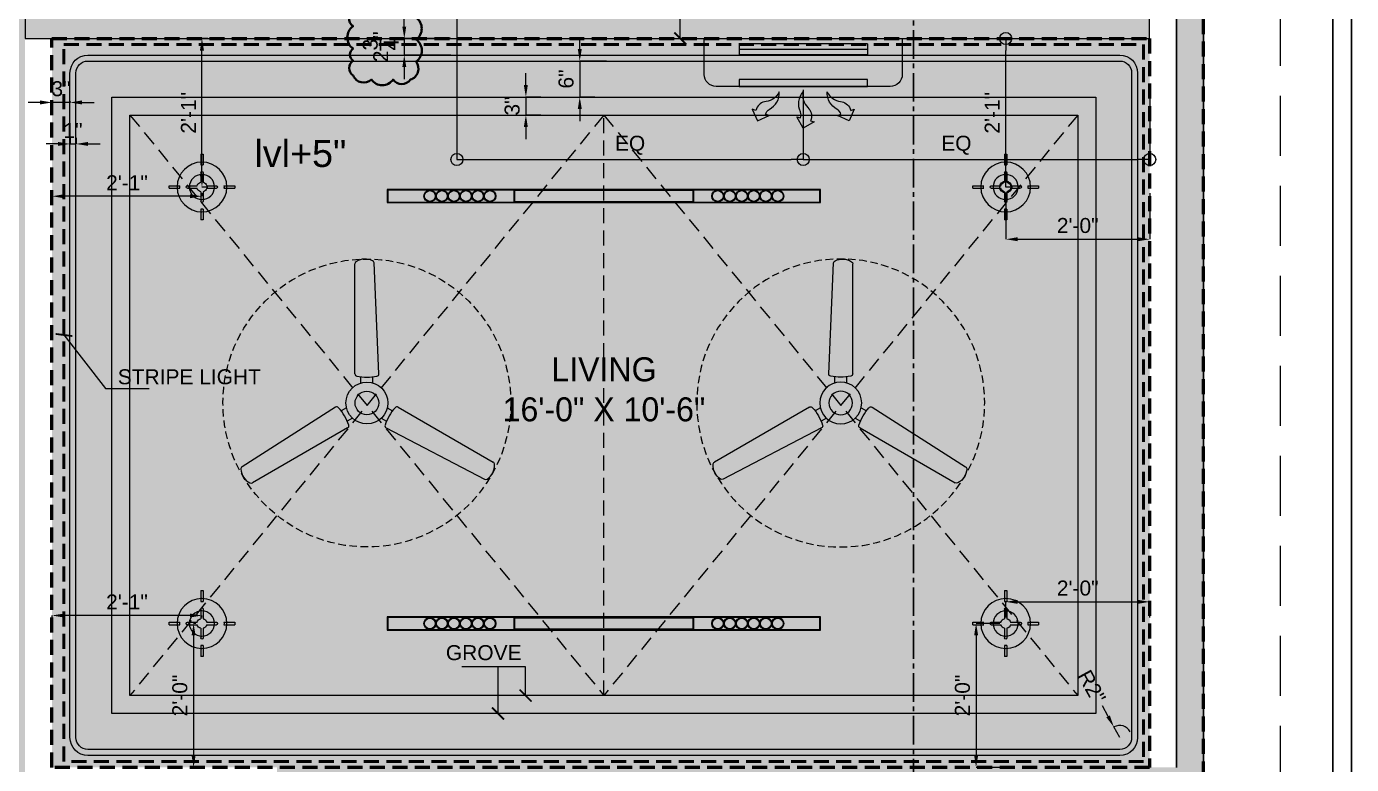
# Model space of a CAD drawing. Header units: inches. Extents: x 50354 to 53215, y -7830 to -6529.
# Drawn here: x 52419.8 to 52640.7, y -7069.6 to -6946.6 of the extents above; entities that cross this region are included whole.
import ezdxf

# ---------------------------------------------------------------- set-up
doc = ezdxf.new("R2010")
doc.units = ezdxf.units.IN
doc.header["$MEASUREMENT"] = 0
doc.header["$PDMODE"] = 2
for name, pattern in [('DASHED', [0.75, 0.5, -0.25]), ('DASHED2', [0.375, 0.25, -0.125]), ('HIDDEN', [0.375, 0.25, -0.125]), ('HIDDEN2', [0.1875, 0.125, -0.0625]), ('XR_1F_BASE PLAN$0$CENTER2', [28.575, 19.05, -3.175, 3.175, -3.175])]:
    doc.linetypes.add(name, pattern=pattern)
for name, color, linetype in [('A-ST-02 HATCH', 7, 'Continuous'), ('BEAM', 6, 'DASHED'), ('CEILING', 7, 'Continuous'), ('CILINNG', 3, 'Continuous'), ('ELE. TEXT', 7, 'Continuous'), ('ELETRICAL', 6, 'Continuous'), ('TEXT', 7, 'Continuous')]:
    doc.layers.add(name, color=color, linetype=linetype)
for name, color, linetype, lineweight in [('DIM', 7, 'Continuous', 18), ('HATCH', 7, 'Continuous', 18), ('wall', 7, 'Continuous', 30)]:
    doc.layers.add(name, color=color, linetype=linetype, lineweight=lineweight)
doc.layers.add('FUNITURE', color=7, linetype='Continuous', lineweight=15, true_color=0x7d7673)
doc.styles.add('ARIAL', font='arial.ttf')
doc.styles.get("Standard").update_dxf_attribs({"font": 'ARLRDBD.TTF', "height": 3})
doc.dimstyles.new('dim01', dxfattribs={"dimtxt": 5.5, "dimasz": 4, "dimexe": 0, "dimexo": 1, "dimgap": 1, "dimtad": 1, "dimzin": 3, "dimdsep": 46, "dimlunit": 4, "dimtxsty": 'ARIAL', "dimblk": 'ARCHTICK', "dimcen": 4, "dimclrd": 250, "dimclre": 252, "dimclrt": 1, "dimadec": 0, "dimazin": 0, "dimtfac": 1, "dimtix": 1, "dimtmove": 2, "dimatfit": 3, "dimldrblk": 'ARCHTICK', "dimfxl": 1, "dimtolj": 1, "dimtzin": 0, "dimlwd": -1, "dimlwe": -1, "dimarcsym": 0})

# ---------------------------------------------------------------- blocks, each defined once
blk = doc.blocks.new('A$C5F573D35')
at = {"color": 1}
for p, q in [((-0.2, 5.48), (-0.2, 3.67)), ((0.2, 5.48), (0.2, 3.67)), ((-0.2, 2.41), (-0.2, 0.8)), ((0.2, 2.41), (0.2, 0.8)), ((-3.67, 0.2), (-5.48, 0.2)), ((-0.8, 0.2), (-2.41, 0.2)), ((2.41, 0.2), (0.8, 0.2)), ((5.48, 0.2), (3.67, 0.2)), ((-3.67, -0.2), (-5.48, -0.2)), ((-0.8, -0.2), (-2.41, -0.2)), ((-0.2, -0.8), (-0.2, -2.41)), ((0.2, -0.8), (0.2, -2.41)), ((2.41, -0.2), (0.8, -0.2)), ((5.48, -0.2), (3.67, -0.2)), ((-0.2, -3.67), (-0.2, -5.48)), ((0.2, -3.67), (0.2, -5.48))]:
    blk.add_line(p, q, dxfattribs=at)
for radius in [4.15, 2.09]:
    blk.add_circle((0, 0), radius, dxfattribs=at)
for centre, radius, start, end in [((0, 0), 5.48, 87.9033, 92.0967), ((0, 0), 3.68, 86.8732, 93.1268), ((0, 2.41), 0.201, 360, 180), ((0, 0), 5.48, 177.9033, 182.0967), ((0, 0), 3.68, 176.8732, 183.1268), ((-2.41, 0), 0.201, 90, 270), ((0, 0), 0.827, 104.0364, 165.9636), ((0, 0), 0.827, 14.0364, 75.9636), ((2.41, 0), 0.201, 270, 90), ((0, 0), 3.68, 356.8732, 3.1268), ((0, 0), 5.48, 357.9033, 2.0967), ((0, 0), 0.827, 194.0364, 255.9636), ((0, 0), 0.827, 284.0364, 345.9636), ((0, -2.41), 0.201, 180, 0), ((0, 0), 3.68, 266.8732, 273.1268), ((0, 0), 5.48, 267.9033, 272.0967)]:
    blk.add_arc(centre, radius, start, end, dxfattribs=at)
blk = doc.blocks.new('A$C0986755B')
for p, q in [((3.21, 4.16), (19.07, 13.32)), ((-3.21, 4.16), (-19.62, 12.7)), ((-5.21, 0.7), (-21.07, 9.86)), ((5.21, 0.7), (20.81, 10.64)), ((-2.39, 2.54), (-3.28, 3.05)), ((2.39, 2.54), (3.28, 3.05)), ((-3.39, 0.8), (-4.28, 1.32)), ((3.39, 0.8), (4.28, 1.32)), ((-1, -3.34), (-1, -4.36)), ((1, -3.34), (1, -4.36)), ((-2, -4.86), (-1.19, -23.34)), ((2, -4.86), (2, -23.18))]:
    blk.add_line(p, q)
at = {"linetype": 'HIDDEN2', "lineweight": 5, "ltscale": 10}
blk.add_circle((0, 0), 24, dxfattribs=at)
for radius in [3.49, 1.97]:
    blk.add_circle((0, 0), radius)
for centre, radius, start, end in [((19.27, 12.97), 0.4, 53.8978, 120), ((18.34, 10.9), 2.67, 2.7407, 64.0788), ((-18.61, 10.43), 2.67, 122.7407, 184.0788), ((-19.82, 12.35), 0.4, 60, 126.1022), ((-20.87, 10.2), 0.4, 173.8978, 240), ((20.61, 10.98), 0.4, 300, 6.1022), ((-11.03, 6.37), 8.44, 318.5193, 341.4807), ((-3.41, 3.82), 0.4, 341.4807, 60), ((3.41, 3.82), 0.4, 120, 198.5193), ((11.03, 6.37), 8.44, 198.5193, 221.4807), ((-5.01, 1.05), 0.4, 240, 318.5193), ((5.01, 1.05), 0.4, 221.4807, 300), ((0, -12.74), 8.44, 78.5193, 101.4807), ((-1.6, -4.86), 0.4, 101.4807, 180), ((1.6, -4.86), 0.4, 0, 78.5193), ((-0.79, -23.34), 0.4, 180, 246.1022), ((0.27, -21.33), 2.67, 242.7407, 304.0788), ((1.6, -23.18), 0.4, 293.8978, 0)]:
    blk.add_arc(centre, radius, start, end)
blk = doc.blocks.new('awweff')
at = {"layer": 'A-ST-02 HATCH', "ltscale": 5, "transparency": 33554534}
h = blk.add_hatch(color=2, dxfattribs=at)
h.dxf.hatch_style = 1
edge = h.paths.add_edge_path()
edge.add_arc((51879.85, -6974.8), 0.9, 0, 360)
edge = h.paths.add_edge_path()
edge.add_arc((51881.85, -6974.8), 0.9, 0, 360)
edge = h.paths.add_edge_path()
edge.add_arc((51883.85, -6974.8), 0.9, 0, 360)
edge = h.paths.add_edge_path()
edge.add_arc((51885.85, -6974.8), 0.9, 0, 360)
edge = h.paths.add_edge_path()
edge.add_arc((51887.85, -6974.8), 0.9, 0, 360)
edge = h.paths.add_edge_path()
edge.add_arc((51889.85, -6974.8), 0.9, 0, 360)
edge = h.paths.add_edge_path()
edge.add_arc((51927.85, -6974.8), 0.9, 0, 360)
edge = h.paths.add_edge_path()
edge.add_arc((51929.85, -6974.8), 0.9, 0, 360)
edge = h.paths.add_edge_path()
edge.add_arc((51931.85, -6974.8), 0.9, 0, 360)
edge = h.paths.add_edge_path()
edge.add_arc((51933.85, -6974.8), 0.9, 0, 360)
edge = h.paths.add_edge_path()
edge.add_arc((51935.85, -6974.8), 0.9, 0, 360)
edge = h.paths.add_edge_path()
edge.add_arc((51937.85, -6974.8), 0.9, 0, 360)
h.paths.add_polyline_path([(51893.95, -6975.7), (51923.75, -6975.7), (51923.75, -6973.9), (51893.95, -6973.9)])
at = {"color": 1}
for points in [[(51872.75, -6975.9), (51944.95, -6975.9), (51944.95, -6973.7), (51872.75, -6973.7)], [(51872.85, -6975.8), (51944.85, -6975.8), (51944.85, -6973.8), (51872.85, -6973.8)], [(51893.85, -6975.8), (51923.85, -6975.8), (51923.85, -6973.8), (51893.85, -6973.8)], [(51893.95, -6975.7), (51923.75, -6975.7), (51923.75, -6973.9), (51893.95, -6973.9)]]:
    blk.add_lwpolyline(points, close=True, dxfattribs=at)
for centre, radius in [((51879.85, -6974.8), 1), ((51881.85, -6974.8), 1), ((51883.85, -6974.8), 1), ((51885.85, -6974.8), 1), ((51887.85, -6974.8), 1), ((51889.85, -6974.8), 1), ((51927.85, -6974.8), 1), ((51929.85, -6974.8), 1), ((51931.85, -6974.8), 1), ((51933.85, -6974.8), 1), ((51935.85, -6974.8), 1), ((51937.85, -6974.8), 1), ((51879.85, -6974.8), 0.9), ((51881.85, -6974.8), 0.9), ((51883.85, -6974.8), 0.9), ((51885.85, -6974.8), 0.9), ((51887.85, -6974.8), 0.9), ((51889.85, -6974.8), 0.9), ((51927.85, -6974.8), 0.9), ((51929.85, -6974.8), 0.9), ((51931.85, -6974.8), 0.9), ((51933.85, -6974.8), 0.9), ((51935.85, -6974.8), 0.9), ((51937.85, -6974.8), 0.9)]:
    blk.add_circle(centre, radius, dxfattribs=at)
blk = doc.blocks.new('*D655')
at = {"layer": 'Defpoints', "color": 0, "transparency": 16777216}
for p in [(52449.06, -6948.55), (52449.06, -6948.55), (52449.06, -6973.3)]:
    blk.add_point(p, dxfattribs=at)
at = {"layer": 'DIM', "color": 252, "transparency": 16777216}
for p, q in [((52450.06, -6948.55), (52449.06, -6948.55)), ((52450.06, -6973.3), (52449.06, -6973.3))]:
    blk.add_line(p, q, dxfattribs=at)
at = {"layer": 'DIM', "transparency": 16777216}
blk.add_line((52449.06, -6971.3), (52449.06, -6950.55), dxfattribs=at)
for points in [[(52448.72, -6950.55), (52449.39, -6950.55), (52449.06, -6948.55)], [(52448.72, -6971.3), (52449.39, -6971.3), (52449.06, -6973.3)]]:
    blk.add_solid(points, dxfattribs=at)
at = {"layer": 'DIM', "color": 1, "lineweight": 30, "transparency": 16777216, "insert": (52446.8, -6960.93), "char_height": 2.5, "attachment_point": 5, "rotation": 90, "style": 'ARIAL'}
blk.add_mtext('\\A1;2\'-1"', dxfattribs=at)
blk = doc.blocks.new('_ArchTick')
at = {"color": 0, "linetype": 'ByBlock', "const_width": 0.15}
blk.add_lwpolyline([(-0.5, -0.5), (0.5, 0.5)], dxfattribs=at)
blk = doc.blocks.new('_Origin')
at = {"color": 0, "linetype": 'ByBlock', "lineweight": -2}
blk.add_line((0, 0), (-1, 0), dxfattribs=at)
blk.add_circle((0, 0), 0.5, dxfattribs=at)
blk = doc.blocks.new('*D656')
at = {"layer": 'Defpoints', "color": 0, "transparency": 16777216}
for p in [(52583.05, -6948.55), (52583.05, -6948.55), (52583.05, -6973.3)]:
    blk.add_point(p, dxfattribs=at)
at = {"layer": 'DIM', "color": 252, "transparency": 16777216}
for p, q in [((52584.05, -6948.55), (52583.05, -6948.55)), ((52584.05, -6973.3), (52583.05, -6973.3))]:
    blk.add_line(p, q, dxfattribs=at)
at = {"layer": 'DIM', "transparency": 16777216}
blk.add_line((52583.05, -6971.3), (52583.05, -6950.55), dxfattribs=at)
at = {"layer": 'DIM', "transparency": 16777216, "xscale": 2, "yscale": 2, "zscale": 2}
for p, rotation in [((52583.05, -6948.55), 90), ((52583.05, -6973.3), 270)]:
    blk.add_blockref('_Origin', p, dxfattribs=dict(at, rotation=rotation))
at = {"layer": 'DIM', "color": 1, "lineweight": 30, "transparency": 16777216, "insert": (52580.8, -6960.93), "char_height": 2.5, "attachment_point": 5, "rotation": 90, "style": 'ARIAL'}
blk.add_mtext('\\A1;2\'-1"', dxfattribs=at)
blk = doc.blocks.new('*D674')
at = {"layer": 'Defpoints', "color": 0, "transparency": 16777216}
for p in [(52517.48, -6952.3), (52512.04, -6958.3), (52515.54, -6958.3)]:
    blk.add_point(p, dxfattribs=at)
at = {"layer": 'DIM', "transparency": 16777216}
for p, q in [((52512.04, -6950.3), (52512.04, -6948.3)), ((52512.04, -6952.3), (52512.04, -6958.3)), ((52512.04, -6960.3), (52512.04, -6962.3))]:
    blk.add_line(p, q, dxfattribs=at)
at = {"layer": 'DIM', "color": 252, "transparency": 16777216}
for p, q in [((52516.48, -6952.3), (52512.04, -6952.3)), ((52514.54, -6958.3), (52512.04, -6958.3))]:
    blk.add_line(p, q, dxfattribs=at)
at = {"layer": 'DIM', "transparency": 16777216}
for points in [[(52511.71, -6950.3), (52512.38, -6950.3), (52512.04, -6952.3)], [(52511.71, -6960.3), (52512.38, -6960.3), (52512.04, -6958.3)]]:
    blk.add_solid(points, dxfattribs=at)
at = {"layer": 'DIM', "color": 1, "lineweight": 30, "transparency": 16777216, "insert": (52509.77, -6955.3), "char_height": 2.5, "attachment_point": 5, "rotation": 90, "style": 'ARIAL'}
blk.add_mtext('\\A1;6"', dxfattribs=at)
blk = doc.blocks.new('*D675')
at = {"layer": 'Defpoints', "color": 0, "transparency": 16777216}
for p in [(52506.55, -6958.3), (52503.06, -6961.3), (52506.55, -6961.3)]:
    blk.add_point(p, dxfattribs=at)
at = {"layer": 'DIM', "transparency": 16777216}
for p, q in [((52503.06, -6956.3), (52503.06, -6954.3)), ((52503.06, -6958.3), (52503.06, -6961.3)), ((52503.06, -6963.3), (52503.06, -6965.3))]:
    blk.add_line(p, q, dxfattribs=at)
at = {"layer": 'DIM', "color": 252, "transparency": 16777216}
for p, q in [((52505.55, -6958.3), (52503.06, -6958.3)), ((52505.55, -6961.3), (52503.06, -6961.3))]:
    blk.add_line(p, q, dxfattribs=at)
at = {"layer": 'DIM', "transparency": 16777216}
for points in [[(52502.72, -6956.3), (52503.39, -6956.3), (52503.06, -6958.3)], [(52502.72, -6963.3), (52503.39, -6963.3), (52503.06, -6961.3)]]:
    blk.add_solid(points, dxfattribs=at)
at = {"layer": 'DIM', "color": 1, "lineweight": 30, "transparency": 16777216, "insert": (52500.78, -6959.8), "char_height": 2.5, "attachment_point": 5, "rotation": 90, "style": 'ARIAL'}
blk.add_mtext('\\A1;3"', dxfattribs=at)
blk = doc.blocks.new('*D683')
at = {"layer": 'Defpoints', "color": 0, "transparency": 16777216}
for p in [(52449.06, -6973.3), (52424.06, -6974.84), (52424.06, -6975.55)]:
    blk.add_point(p, dxfattribs=at)
at = {"layer": 'DIM', "color": 252, "transparency": 16777216}
for p, q in [((52424.06, -6974.55), (52424.06, -6974.84)), ((52449.06, -6974.3), (52449.06, -6974.84))]:
    blk.add_line(p, q, dxfattribs=at)
at = {"layer": 'DIM', "transparency": 16777216}
blk.add_line((52447.06, -6974.84), (52426.06, -6974.84), dxfattribs=at)
for points in [[(52426.06, -6974.51), (52426.06, -6975.17), (52424.06, -6974.84)], [(52447.06, -6974.51), (52447.06, -6975.17), (52449.06, -6974.84)]]:
    blk.add_solid(points, dxfattribs=at)
at = {"layer": 'DIM', "color": 1, "lineweight": 30, "transparency": 16777216, "insert": (52436.56, -6972.59), "char_height": 2.5, "attachment_point": 5, "style": 'ARIAL'}
blk.add_mtext('\\A1;2\'-1"', dxfattribs=at)
blk = doc.blocks.new('*D684')
at = {"layer": 'Defpoints', "color": 0, "transparency": 16777216}
for p in [(52449.06, -7046.05), (52447.66, -7070.05), (52449.06, -7070.05)]:
    blk.add_point(p, dxfattribs=at)
at = {"layer": 'DIM', "color": 252, "transparency": 16777216}
for p, q in [((52448.06, -7046.05), (52447.66, -7046.05)), ((52448.06, -7070.05), (52447.66, -7070.05))]:
    blk.add_line(p, q, dxfattribs=at)
at = {"layer": 'DIM', "transparency": 16777216}
blk.add_line((52447.66, -7048.05), (52447.66, -7068.05), dxfattribs=at)
for points in [[(52447.33, -7048.05), (52447.99, -7048.05), (52447.66, -7046.05)], [(52447.33, -7068.05), (52447.99, -7068.05), (52447.66, -7070.05)]]:
    blk.add_solid(points, dxfattribs=at)
at = {"layer": 'DIM', "color": 1, "lineweight": 30, "transparency": 16777216, "insert": (52445.38, -7058.05), "char_height": 2.5, "attachment_point": 5, "rotation": 90, "style": 'ARIAL'}
blk.add_mtext('\\A1;2\'-0"', dxfattribs=at)
blk = doc.blocks.new('*D685')
at = {"layer": 'Defpoints', "color": 0, "transparency": 16777216}
for p in [(52424.06, -7044.72), (52424.06, -7046.05), (52449.06, -7046.05)]:
    blk.add_point(p, dxfattribs=at)
at = {"layer": 'DIM', "color": 252, "transparency": 16777216}
for p, q in [((52424.06, -7045.05), (52424.06, -7044.72)), ((52449.06, -7045.05), (52449.06, -7044.72))]:
    blk.add_line(p, q, dxfattribs=at)
at = {"layer": 'DIM', "transparency": 16777216}
blk.add_line((52447.06, -7044.72), (52426.06, -7044.72), dxfattribs=at)
for points in [[(52426.06, -7044.39), (52426.06, -7045.05), (52424.06, -7044.72)], [(52447.06, -7044.39), (52447.06, -7045.05), (52449.06, -7044.72)]]:
    blk.add_solid(points, dxfattribs=at)
at = {"layer": 'DIM', "color": 1, "lineweight": 30, "transparency": 16777216, "insert": (52436.56, -7042.46), "char_height": 2.5, "attachment_point": 5, "style": 'ARIAL'}
blk.add_mtext('\\A1;2\'-1"', dxfattribs=at)
blk = doc.blocks.new('*D686')
at = {"layer": 'Defpoints', "color": 0, "transparency": 16777216}
for p in [(52607.06, -7042.44), (52583.06, -7046.05), (52607.06, -7046.05)]:
    blk.add_point(p, dxfattribs=at)
at = {"layer": 'DIM', "color": 252, "transparency": 16777216}
for p, q in [((52583.06, -7045.05), (52583.06, -7042.44)), ((52607.06, -7045.05), (52607.06, -7042.44))]:
    blk.add_line(p, q, dxfattribs=at)
at = {"layer": 'DIM', "transparency": 16777216}
blk.add_line((52585.06, -7042.44), (52605.06, -7042.44), dxfattribs=at)
for points in [[(52585.06, -7042.11), (52585.06, -7042.77), (52583.06, -7042.44)], [(52605.06, -7042.11), (52605.06, -7042.77), (52607.06, -7042.44)]]:
    blk.add_solid(points, dxfattribs=at)
at = {"layer": 'DIM', "color": 1, "lineweight": 30, "transparency": 16777216, "insert": (52595.06, -7040.16), "char_height": 2.5, "attachment_point": 5, "style": 'ARIAL'}
blk.add_mtext('\\A1;2\'-0"', dxfattribs=at)
blk = doc.blocks.new('*D687')
at = {"layer": 'Defpoints', "color": 0, "transparency": 16777216}
for p in [(52583.06, -7046.05), (52578.12, -7070.05), (52583.06, -7070.05)]:
    blk.add_point(p, dxfattribs=at)
at = {"layer": 'DIM', "color": 252, "transparency": 16777216}
for p, q in [((52582.06, -7046.05), (52578.12, -7046.05)), ((52582.06, -7070.05), (52578.12, -7070.05))]:
    blk.add_line(p, q, dxfattribs=at)
at = {"layer": 'DIM', "transparency": 16777216}
blk.add_line((52578.12, -7048.05), (52578.12, -7068.05), dxfattribs=at)
for points in [[(52577.79, -7048.05), (52578.46, -7048.05), (52578.12, -7046.05)], [(52577.79, -7068.05), (52578.46, -7068.05), (52578.12, -7070.05)]]:
    blk.add_solid(points, dxfattribs=at)
at = {"layer": 'DIM', "color": 1, "lineweight": 30, "transparency": 16777216, "insert": (52575.85, -7058.05), "char_height": 2.5, "attachment_point": 5, "rotation": 90, "style": 'ARIAL'}
blk.add_mtext('\\A1;2\'-0"', dxfattribs=at)
blk = doc.blocks.new('AWEFWEFF')
at = {"layer": 'CEILING', "lineweight": 30, "ltscale": 5}
h = blk.add_hatch(color=5, dxfattribs=at)
h.dxf.hatch_style = 1
h.paths.add_polyline_path([(52357.42, -6929.27), (52352.49, -6925.73), (52357.42, -6925.73)])
h.paths.add_polyline_path([(52357.42, -6925.73), (52352.49, -6925.73), (52357.42, -6922.2)])
h = blk.add_hatch(color=5, dxfattribs=at)
h.dxf.hatch_style = 1
h.paths.add_polyline_path([(52357.42, -7082.53), (52352.49, -7086.07), (52357.42, -7086.07)])
h.paths.add_polyline_path([(52357.42, -7086.07), (52352.49, -7086.07), (52357.42, -7089.6)])
at = {"layer": 'CEILING', "color": 5, "linetype": 'XR_1F_BASE PLAN$0$CENTER2', "lineweight": 30, "ltscale": 0.25}
blk.add_line((52359.49, -6925.73), (52357.42, -6925.73), dxfattribs=at)
for points in [[(52352.49, -6925.73), (52357.42, -6922.2)], [(52357.42, -6922.2), (52357.42, -6929.27)], [(52359.49, -6925.73), (52359.49, -7086.07), (52352.49, -7086.07)], [(52352.49, -6925.73), (52357.42, -6929.27)], [(52352.49, -7086.07), (52357.42, -7082.53)], [(52357.42, -7089.6), (52357.42, -7082.53)], [(52352.49, -7086.07), (52357.42, -7089.6)]]:
    blk.add_lwpolyline(points, dxfattribs=at)
blk = doc.blocks.new('*D707')
at = {"layer": 'Defpoints', "color": 0, "transparency": 16777216}
for p in [(52601.09, -7063.3), (52602.06, -7065.05)]:
    blk.add_point(p, dxfattribs=at)
at = {"layer": 'DIM', "transparency": 16777216}
for p, q in [((52600.13, -7061.54), (52599.17, -7059.79)), ((52602.06, -7065.05), (52601.09, -7063.3))]:
    blk.add_line(p, q, dxfattribs=at)
at = {"layer": 'DIM', "color": 252, "transparency": 16777216}
blk.add_arc((52602.06, -7065.05), 2, 28.6479, 118.7489, dxfattribs=at)
at = {"layer": 'DIM', "transparency": 16777216}
blk.add_solid([(52600.42, -7061.38), (52599.84, -7061.7), (52601.09, -7063.3)], dxfattribs=at)
at = {"layer": 'DIM', "color": 1, "lineweight": 30, "transparency": 16777216, "insert": (52597.41, -7056.59), "char_height": 2.5, "attachment_point": 5, "rotation": 298.7489, "style": 'ARIAL'}
blk.add_mtext('\\A1;R2"', dxfattribs=at)
blk = doc.blocks.new('*D711')
at = {"layer": 'Defpoints', "color": 0, "transparency": 16777216}
for p in [(52424.06, -6958.07), (52427.06, -6958.07), (52424.06, -6959.21)]:
    blk.add_point(p, dxfattribs=at)
at = {"layer": 'DIM', "transparency": 16777216}
for p, q in [((52422.06, -6959.21), (52420.06, -6959.21)), ((52427.06, -6959.21), (52424.06, -6959.21)), ((52429.06, -6959.21), (52431.06, -6959.21))]:
    blk.add_line(p, q, dxfattribs=at)
at = {"layer": 'DIM', "color": 252, "transparency": 16777216}
for p, q in [((52424.06, -6959.07), (52424.06, -6959.21)), ((52427.06, -6959.07), (52427.06, -6959.21))]:
    blk.add_line(p, q, dxfattribs=at)
at = {"layer": 'DIM', "transparency": 16777216}
for points in [[(52422.06, -6958.87), (52422.06, -6959.54), (52424.06, -6959.21)], [(52429.06, -6958.87), (52429.06, -6959.54), (52427.06, -6959.21)]]:
    blk.add_solid(points, dxfattribs=at)
at = {"layer": 'DIM', "color": 1, "lineweight": 30, "transparency": 16777216, "insert": (52425.56, -6956.93), "char_height": 2.5, "attachment_point": 5, "style": 'ARIAL'}
blk.add_mtext('\\A1;3"', dxfattribs=at)
blk = doc.blocks.new('*D712')
at = {"layer": 'Defpoints', "color": 0, "transparency": 16777216}
for p in [(52427.06, -6964.11), (52428.06, -6964.11), (52428.06, -6966.12)]:
    blk.add_point(p, dxfattribs=at)
at = {"layer": 'DIM', "transparency": 16777216}
for p, q in [((52425.06, -6966.12), (52423.06, -6966.12)), ((52427.06, -6966.12), (52428.06, -6966.12)), ((52430.06, -6966.12), (52432.06, -6966.12))]:
    blk.add_line(p, q, dxfattribs=at)
at = {"layer": 'DIM', "color": 252, "transparency": 16777216}
for p, q in [((52427.06, -6965.11), (52427.06, -6966.12)), ((52428.06, -6965.11), (52428.06, -6966.12))]:
    blk.add_line(p, q, dxfattribs=at)
at = {"layer": 'DIM', "transparency": 16777216}
for points in [[(52425.06, -6965.79), (52425.06, -6966.45), (52427.06, -6966.12)], [(52430.06, -6965.79), (52430.06, -6966.45), (52428.06, -6966.12)]]:
    blk.add_solid(points, dxfattribs=at)
at = {"layer": 'DIM', "color": 1, "lineweight": 30, "transparency": 16777216, "insert": (52427.56, -6963.86), "char_height": 2.5, "attachment_point": 5, "style": 'ARIAL'}
blk.add_mtext('\\A1;1"', dxfattribs=at)
blk = doc.blocks.new('*D713')
at = {"layer": 'Defpoints', "color": 0, "transparency": 16777216}
for p in [(52583.06, -6973.3), (52607.06, -6973.3), (52607.06, -6982.01)]:
    blk.add_point(p, dxfattribs=at)
at = {"layer": 'DIM', "color": 252, "transparency": 16777216}
for p, q in [((52583.06, -6974.3), (52583.06, -6982.01)), ((52607.06, -6974.3), (52607.06, -6982.01))]:
    blk.add_line(p, q, dxfattribs=at)
at = {"layer": 'DIM', "transparency": 16777216}
blk.add_line((52585.06, -6982.01), (52605.06, -6982.01), dxfattribs=at)
for points in [[(52585.06, -6981.67), (52585.06, -6982.34), (52583.06, -6982.01)], [(52605.06, -6981.67), (52605.06, -6982.34), (52607.06, -6982.01)]]:
    blk.add_solid(points, dxfattribs=at)
at = {"layer": 'DIM', "color": 1, "lineweight": 30, "transparency": 16777216, "insert": (52595.06, -6979.73), "char_height": 2.5, "attachment_point": 5, "style": 'ARIAL'}
blk.add_mtext('\\A1;2\'-0"', dxfattribs=at)
blk = doc.blocks.new('A$C714bed3f')
at = {"layer": 'ELETRICAL', "color": 5}
for p, q in [((5.79, 2.74), (27.21, 2.74)), ((5.79, 0.91), (5.79, 2.74)), ((27.21, 0.91), (27.21, 2.74)), ((5.79, 1.83), (27.21, 1.83)), ((5.79, 0.91), (27.21, 0.91))]:
    blk.add_line(p, q, dxfattribs=at)
at = {"layer": 'ELETRICAL', "color": 6}
for points in [[(8.59, 11.99), (8, 11.77), (8.87, 13.71), (10.81, 12.84), (10.22, 12.62, 0.193494), (10.84, 11.81, -0.295869), (12.5, 8.91, 0.253438), (10.29, 10.49, -0.276696), (8.7, 11.7)], [(15.28, 13.72), (14.68, 13.9), (16.54, 14.92), (17.57, 13.06), (16.96, 13.24, 0.193494), (16.96, 12.22, -0.295869), (16.54, 8.91, 0.253438), (15.73, 11.5, -0.276696), (15.19, 13.42)], [(24.41, 11.99), (25, 11.77), (24.13, 13.71), (22.19, 12.84), (22.78, 12.62, -0.193494), (22.16, 11.81, 0.295869), (20.5, 8.91, -0.253438), (22.71, 10.49, 0.276696), (24.3, 11.7)]]:
    blk.add_lwpolyline(points, format="xyb", close=True, dxfattribs=at)
at = {"layer": 'ELETRICAL', "color": 5}
blk.add_lwpolyline([(33, 6), (33, 0), (0, 0), (0, 6, -0.414214), (2, 8), (31, 8, -0.414214)], format="xyb", close=True, dxfattribs=at)
blk.add_lwpolyline([(5.79, 8), (5.79, 6.83), (27.21, 6.83), (27.21, 8)], close=True, dxfattribs=at)
blk = doc.blocks.new('*D773')
at = {"layer": 'Defpoints', "color": 0, "transparency": 16777216}
for p in [(52549.31, -6956.13), (52607.06, -6956.13), (52607.06, -6968.72)]:
    blk.add_point(p, dxfattribs=at)
at = {"layer": 'DIM', "color": 252, "transparency": 16777216}
for p, q in [((52549.31, -6957.13), (52549.31, -6968.72)), ((52607.06, -6957.13), (52607.06, -6968.72))]:
    blk.add_line(p, q, dxfattribs=at)
at = {"layer": 'DIM', "transparency": 16777216}
blk.add_line((52551.31, -6968.72), (52605.06, -6968.72), dxfattribs=at)
at = {"layer": 'DIM', "transparency": 16777216, "xscale": 2, "yscale": 2, "zscale": 2, "rotation": 180}
blk.add_blockref('_Origin', (52549.31, -6968.72), dxfattribs=at)
at = {"layer": 'DIM', "transparency": 16777216, "xscale": 2, "yscale": 2, "zscale": 2}
blk.add_blockref('_Origin', (52607.06, -6968.72), dxfattribs=at)
at = {"layer": 'DIM', "color": 1, "lineweight": 30, "transparency": 16777216, "insert": (52574.83, -6966.35), "char_height": 2.5, "attachment_point": 5, "style": 'ARIAL'}
blk.add_mtext('\\A1;EQ', dxfattribs=at)
blk = doc.blocks.new('*D768')
at = {"layer": 'Defpoints', "color": 0, "transparency": 16777216}
for p in [(52491.56, -6944.05), (52549.31, -6957.3), (52549.31, -6968.72)]:
    blk.add_point(p, dxfattribs=at)
at = {"layer": 'DIM', "color": 252, "transparency": 16777216}
for p, q in [((52491.56, -6945.05), (52491.56, -6968.72)), ((52549.31, -6958.3), (52549.31, -6968.72))]:
    blk.add_line(p, q, dxfattribs=at)
at = {"layer": 'DIM', "transparency": 16777216}
blk.add_line((52493.56, -6968.72), (52547.31, -6968.72), dxfattribs=at)
at = {"layer": 'DIM', "transparency": 16777216, "xscale": 2, "yscale": 2, "zscale": 2, "rotation": 180}
blk.add_blockref('_Origin', (52491.56, -6968.72), dxfattribs=at)
at = {"layer": 'DIM', "transparency": 16777216, "xscale": 2, "yscale": 2, "zscale": 2}
blk.add_blockref('_Origin', (52549.31, -6968.72), dxfattribs=at)
at = {"layer": 'DIM', "color": 1, "lineweight": 30, "transparency": 16777216, "insert": (52520.43, -6966.35), "char_height": 2.5, "attachment_point": 5, "style": 'ARIAL'}
blk.add_mtext('\\A1;EQ', dxfattribs=at)
blk = doc.blocks.new('*D778')
at = {"layer": 'Defpoints', "color": 0, "transparency": 16777216}
for p in [(52491.56, -6948.55), (52482.79, -6951.3), (52491.56, -6951.3)]:
    blk.add_point(p, dxfattribs=at)
at = {"layer": 'DIM', "transparency": 16777216}
for p, q in [((52482.79, -6946.55), (52482.79, -6944.55)), ((52482.79, -6948.55), (52482.79, -6951.3)), ((52482.79, -6953.3), (52482.79, -6955.3))]:
    blk.add_line(p, q, dxfattribs=at)
at = {"layer": 'DIM', "color": 252, "transparency": 16777216}
for p, q in [((52490.56, -6948.55), (52482.79, -6948.55)), ((52490.56, -6951.3), (52482.79, -6951.3))]:
    blk.add_line(p, q, dxfattribs=at)
at = {"layer": 'DIM', "transparency": 16777216}
for points in [[(52482.46, -6946.55), (52483.12, -6946.55), (52482.79, -6948.55)], [(52482.46, -6953.3), (52483.12, -6953.3), (52482.79, -6951.3)]]:
    blk.add_solid(points, dxfattribs=at)
at = {"layer": 'DIM', "color": 1, "lineweight": 30, "transparency": 16777216, "insert": (52478.85, -6949.93), "char_height": 2.5, "attachment_point": 5, "rotation": 90, "style": 'ARIAL'}
blk.add_mtext('\\A1;2{\\H1x;\\S3/4;}"', dxfattribs=at)

msp = doc.modelspace()

# ---------------------------------------------------------------- hatches: boundary and pattern name
at = {"layer": 'A-ST-02 HATCH', "ltscale": 5, "transparency": 33554534}
h = msp.add_hatch(color=256, dxfattribs=at)
h.dxf.hatch_style = 1
h.paths.add_polyline_path([(52413.05591, -6622.55013), (52467.05591, -6622.55013), (52467.05591, -6646.55013), (52471.55591, -6646.55013), (52471.55591, -6618.05013), (52350.05591, -6618.05013), (52350.05591, -6646.55013), (52354.55591, -6646.55013), (52354.55591, -6622.55013), (52408.55591, -6622.55013), (52408.55591, -6783.05013), (52413.05591, -6783.05013)])
h.paths.add_polyline_path([(52616.05591, -6939.55013), (52611.55591, -6939.55013), (52611.55591, -7070.05013), (52461.55591, -7070.05013), (52461.55591, -7079.05013), (52616.05591, -7079.05013)])
h.paths.add_polyline_path([(52419.55591, -6939.55013), (52415.05591, -6939.55013), (52415.05591, -7079.05013), (52419.55591, -7079.05013)])
h.paths.add_polyline_path([(52415.05591, -6992.05013), (52391.05591, -6992.05013), (52391.05591, -6996.55013), (52415.05591, -6996.55013)])
h.paths.add_polyline_path([(52415.05591, -7074.55013), (52391.05591, -7074.55013), (52391.05591, -7079.05013), (52415.05591, -7079.05013)])
h.paths.add_polyline_path([(52335.05591, -6917.55013), (52330.55591, -6917.55013), (52330.55591, -6944.05013), (52385.05591, -6944.05013), (52385.05591, -6939.55013), (52335.05591, -6939.55013)])
h.paths.add_polyline_path([(52496.05591, -6835.55013), (52537.55591, -6835.55013), (52537.55591, -6819.05013), (52533.05591, -6819.05013), (52533.05591, -6831.05013), (52453.55591, -6831.05013), (52453.55591, -6813.05013), (52449.05591, -6813.05013), (52449.05591, -6835.55013), (52491.55591, -6835.55013), (52491.55591, -6944.05013), (52496.05591, -6944.05013)])
h.paths.add_polyline_path([(52372.55591, -6778.55013), (52368.05591, -6778.55013), (52368.05591, -6831.05013), (52321.55591, -6831.05013), (52321.55591, -6835.55013), (52330.55591, -6835.55013), (52330.55591, -6859.95013), (52335.05591, -6859.95013), (52335.05591, -6835.55013), (52372.55591, -6835.55013)])
h.paths.add_polyline_path([(52338.05591, -6778.55013), (52288.55591, -6778.55013), (52288.55591, -6642.05013), (52284.05591, -6642.05013), (52284.05591, -6778.55013), (52234.55591, -6778.55013), (52234.55591, -6783.05013), (52284.05591, -6783.05013), (52284.05591, -6831.05013), (52275.05591, -6831.05013), (52275.05591, -6835.55013), (52297.55591, -6835.55013), (52297.55591, -6831.05013), (52288.55591, -6831.05013), (52288.55591, -6783.05013), (52338.05591, -6783.05013)])
h.paths.add_polyline_path([(52537.55591, -6642.05013), (52533.05591, -6642.05013), (52533.05591, -6778.55013), (52449.05591, -6778.55013), (52449.05591, -6783.05013), (52533.05591, -6783.05013), (52533.05591, -6795.05013), (52537.55591, -6795.05013), (52537.55591, -6783.05013)])
at = {"layer": 'HATCH', "lineweight": 30, "true_color": 0x855c3d}
h = msp.add_hatch(color=37, dxfattribs=at)
h.dxf.hatch_style = 1
h.paths.add_polyline_path([(52491.55591, -6936.55013), (52342.55591, -6936.55013), (52342.55591, -6938.23657), (52342.55591, -6939.55013), (52419.55591, -6939.55013), (52419.55591, -6948.55013), (52607.05591, -6948.55013), (52607.05591, -6944.05013), (52491.55591, -6944.05013)])
at = {"layer": 'HATCH', "lineweight": 30, "true_color": 0x939598}
h = msp.add_hatch(color=252, dxfattribs=at)
h.dxf.hatch_style = 1
edge = h.paths.add_edge_path(flags=16)
edge.add_line((52430.05591, -6951.30013), (52602.05591, -6951.30013))
edge.add_arc((52602.05591, -6954.30013), 3, 0, 90, ccw=False)
edge.add_line((52605.05591, -6954.30013), (52605.05591, -7065.05013))
edge.add_arc((52602.05591, -7065.05013), 3, -90, 0, ccw=False)
edge.add_line((52602.05591, -7068.05013), (52430.05591, -7068.05013))
edge.add_arc((52430.05591, -7065.05013), 3, 180, 270, ccw=False)
edge.add_line((52427.05591, -7065.05013), (52427.05591, -6954.30013))
edge.add_arc((52430.05591, -6954.30013), 3, 90, 180, ccw=False)
h.paths.add_polyline_path([(52424.05591, -6948.55013), (52607.05591, -6948.55013), (52607.05591, -7070.05013), (52424.05591, -7070.05013)])
at = {"layer": 'HATCH', "lineweight": 30, "true_color": 0xb4a36a}
h = msp.add_hatch(color=33, dxfattribs=at)
h.dxf.hatch_style = 1
edge = h.paths.add_edge_path(flags=16)
edge.add_line((52430.05591, -6952.30013), (52602.05591, -6952.30013))
edge.add_arc((52602.05591, -6954.30013), 2, 0, 90, ccw=False)
edge.add_line((52604.05591, -6954.30013), (52604.05591, -7065.05013))
edge.add_arc((52602.05591, -7065.05013), 2, -90, 0, ccw=False)
edge.add_line((52602.05591, -7067.05013), (52430.05591, -7067.05013))
edge.add_arc((52430.05591, -7065.05013), 2, 180, 270, ccw=False)
edge.add_line((52428.05591, -7065.05013), (52428.05591, -6954.30013))
edge.add_arc((52430.05591, -6954.30013), 2, 90, 180, ccw=False)
edge = h.paths.add_edge_path()
edge.add_line((52430.05591, -6951.30013), (52602.05591, -6951.30013))
edge.add_arc((52602.05591, -6954.30013), 3, 0, 90, ccw=False)
edge.add_line((52605.05591, -6954.30013), (52605.05591, -7065.05013))
edge.add_arc((52602.05591, -7065.05013), 3, -90, 0, ccw=False)
edge.add_line((52602.05591, -7068.05013), (52430.05591, -7068.05013))
edge.add_arc((52430.05591, -7065.05013), 3, 180, 270, ccw=False)
edge.add_line((52427.05591, -7065.05013), (52427.05591, -6954.30013))
edge.add_arc((52430.05591, -6954.30013), 3, 90, 180, ccw=False)
at = {"layer": 'HATCH', "lineweight": 30, "true_color": 0xc5b88c}
h = msp.add_hatch(color=43, dxfattribs=at)
h.dxf.hatch_style = 1
h.paths.add_polyline_path([(52430.05591, -6952.30013, 0.414213562), (52428.05591, -6954.30013), (52428.05591, -7065.05013, 0.414213562), (52430.05591, -7067.05013), (52602.05591, -7067.05013, 0.414213562), (52604.05591, -7065.05013), (52604.05591, -6954.30013, 0.414213562), (52602.05591, -6952.30013)])
h.paths.add_polyline_path([(52598.05591, -6958.30013), (52598.05591, -7061.05013), (52434.05591, -7061.05013), (52434.05591, -6958.30013)], flags=16)
h.paths.add_polyline_path([(52595.05591, -6961.30013), (52595.05591, -7058.05013), (52437.05591, -7058.05013), (52437.05591, -6961.30013)], flags=0)
h = msp.add_hatch(color=43, dxfattribs=at)
h.dxf.hatch_style = 1
h.paths.add_polyline_path([(52434.05591, -6958.30013), (52434.05591, -7061.05013), (52598.05591, -7061.05013), (52598.05591, -6958.30013)])
h.paths.add_polyline_path([(52595.05591, -6961.30013), (52595.05591, -7058.05013), (52437.05591, -7058.05013), (52437.05591, -6961.30013)], flags=16)
h = msp.add_hatch(color=43, dxfattribs=at)
h.dxf.hatch_style = 1
h.paths.add_polyline_path([(52437.05591, -6961.30013), (52437.05591, -7058.05013), (52595.05591, -7058.05013), (52595.05591, -6961.30013)])

# ---------------------------------------------------------------- linework, layer by layer
at = {"layer": 'BEAM', "color": 240, "lineweight": 53, "ltscale": 5, "true_color": 0xed1f24}
msp.add_lwpolyline([(52265.30591, -6835.55013), (52330.55591, -6835.55013), (52330.55591, -6944.05013), (52415.05591, -6944.05013), (52415.05591, -7079.05013), (52616.05591, -7079.05013), (52616.05591, -6936.55013), (52496.05591, -6936.55013), (52496.05591, -6835.55013), (52537.55591, -6835.55013), (52537.55591, -6642.05013), (52415.30591, -6642.05013), (52415.30591, -6618.05013), (52406.30591, -6618.05013), (52406.30591, -6642.05013), (52281.80591, -6642.05013), (52281.80591, -6826.55013), (52265.30591, -6826.55013)], dxfattribs=at)
msp.add_lwpolyline([(52424.05591, -6948.55013), (52607.05591, -6948.55013), (52607.05591, -7070.05013), (52424.05591, -7070.05013)], close=True, dxfattribs=at)
at = {"layer": 'CEILING', "ltscale": 5}
msp.add_lwpolyline([(52491.55591, -6936.55013), (52342.55591, -6936.55013), (52342.55591, -6938.23657), (52342.55591, -6939.55013), (52419.55591, -6939.55013), (52419.55591, -6948.55013), (52607.05591, -6948.55013), (52607.05591, -6944.05013), (52491.55591, -6944.05013)], close=True, dxfattribs=at)
for points in [[(52430.05591, -6951.30013), (52602.05591, -6951.30013, -0.414213562), (52605.05591, -6954.30013), (52605.05591, -7065.05013, -0.414213562), (52602.05591, -7068.05013), (52430.05591, -7068.05013, -0.414213562), (52427.05591, -7065.05013), (52427.05591, -6954.30013, -0.414213562)], [(52430.05591, -6952.30013), (52602.05591, -6952.30013, -0.414213562), (52604.05591, -6954.30013), (52604.05591, -7065.05013, -0.414213562), (52602.05591, -7067.05013), (52430.05591, -7067.05013, -0.414213562), (52428.05591, -7065.05013), (52428.05591, -6954.30013, -0.414213562)]]:
    msp.add_lwpolyline(points, format="xyb", close=True, dxfattribs=at)
at = {"layer": 'CEILING', "color": 124, "ltscale": 5}
for points in [[(52434.05591, -6958.30013), (52598.05591, -6958.30013), (52598.05591, -7061.05013), (52434.05591, -7061.05013)], [(52437.05591, -6961.30013), (52595.05591, -6961.30013), (52595.05591, -7058.05013), (52437.05591, -7058.05013)]]:
    msp.add_lwpolyline(points, close=True, dxfattribs=at)
at = {"layer": 'CILINNG', "color": 2, "linetype": 'HIDDEN', "lineweight": 50, "ltscale": 10}
msp.add_lwpolyline([(52426.05591, -6949.55013), (52606.05591, -6949.55013), (52606.05591, -7069.05013), (52426.05591, -7069.05013)], close=True, dxfattribs=at)
at = {"layer": 'ELETRICAL', "color": 7, "linetype": 'DASHED2', "ltscale": 10, "true_color": 0xffffff}
msp.add_line((52516.05591, -7058.05013), (52516.05591, -6961.30013), dxfattribs=at)
at = {"layer": 'ELETRICAL', "color": 7, "linetype": 'DASHED2', "ltscale": 10}
for points in [[(52437.05591, -6961.30013), (52516.05591, -7058.05013)], [(52516.05591, -6961.30013), (52437.05591, -7058.05013)], [(52595.05591, -6961.30013), (52516.05591, -7058.05013)], [(52516.05591, -6961.30013), (52595.05591, -7058.05013)]]:
    msp.add_lwpolyline(points, dxfattribs=at)
at = {"layer": 'FUNITURE', "color": 0, "linetype": 'DASHED', "ltscale": 20}
msp.add_lwpolyline([(52628.82942, -7110.02093), (52233.26799, -7110.02093), (52233.26799, -6583.08282), (52628.82942, -6583.08282)], close=True, dxfattribs=at)
at = {"layer": 'FUNITURE', "color": 1, "lineweight": 40}
msp.add_lwpolyline([(52474.2584, -6943.68652, -0.52056705), (52477.07043, -6943.68652, -0.52056705), (52479.38386, -6943.68652, -0.52056705), (52483.31745, -6943.68652, -0.52056705), (52484.75023, -6945.06242, -0.52056705), (52484.75023, -6948.71427, -0.52056705), (52484.75023, -6952.40664, -0.52056705), (52483.81196, -6955.40282, -0.52056705), (52480.91405, -6955.40282, -0.52056705), (52477.31665, -6955.40282, -0.52056705), (52474.2584, -6954.70943, -0.52056705), (52474.2584, -6952.24591, -0.52056705), (52474.2584, -6950.24005, -0.52056705), (52474.2584, -6946.50166, -0.52056705)], format="xyb", close=True, dxfattribs=at)
at = {"layer": 'wall', "ltscale": 20}
for p, q in [((52611.55591, -6939.55013), (52611.55591, -7070.05013)), ((52616.05591, -6939.55013), (52616.05591, -7079.05013))]:
    msp.add_line(p, q, dxfattribs=at)
at = {"layer": 'wall', "color": 0, "lineweight": 30}
for points in [[(52225.79027, -6574.90827), (52640.70591, -6574.90827), (52640.70591, -7172.91942), (52225.79027, -7172.91942)], [(52228.92918, -6578.04718), (52637.567, -6578.04718), (52637.567, -7169.78051), (52228.92918, -7169.78051)]]:
    msp.add_lwpolyline(points, close=True, dxfattribs=at)

# ---------------------------------------------------------------- block references
at = {"layer": 'CEILING'}
for name, p in [('AWEFWEFF', (208.21759, 0)), ('awweff', (607.20726, 0)), ('awweff', (607.20726, -71.25))]:
    msp.add_blockref(name, p, dxfattribs=at)
at = {"layer": 'ELETRICAL', "color": 5, "rotation": 180}
msp.add_blockref('A$C714bed3f', (52565.80591, -6948.55013), dxfattribs=at)
at = {"layer": 'ELETRICAL', "ltscale": 8, "xscale": -1}
for p in [(52449.05591, -6973.30013), (52583.05591, -6973.30013), (52449.05591, -7046.05013), (52583.05591, -7046.05013)]:
    msp.add_blockref('A$C5F573D35', p, dxfattribs=at)
at = {"layer": 'ELETRICAL', "ltscale": 8, "rotation": 180}
msp.add_blockref('A$C0986755B', (52476.55591, -7009.30013), dxfattribs=at)
at = {"layer": 'ELETRICAL', "ltscale": 8, "xscale": -1, "rotation": 180}
msp.add_blockref('A$C0986755B', (52555.55591, -7009.30013), dxfattribs=at)

# ---------------------------------------------------------------- texts
at = {"layer": 'ELE. TEXT', "color": 5, "ltscale": 7, "insert": (52457.80291, -6965.46444), "char_height": 4.5, "attachment_point": 1}
msp.add_mtext('{\\fArial Baltic|b0|i0|c0|p34;lvl+5"}', dxfattribs=at)
at = {"layer": 'ELE. TEXT', "color": 0, "ltscale": 7, "char_height": 2.5}
for s, insert, attachment_point in [('{\\fArial Baltic|b0|i0|c0|p34; STRIPE LIGHT}', (52458.88612, -7003.68018), 3), ('{\\fArial Baltic|b0|i0|c0|p34;GROVE}', (52489.72131, -7049.65856), 1)]:
    msp.add_mtext(s, dxfattribs=dict(at, insert=insert, attachment_point=attachment_point))
at = {"layer": 'TEXT', "ltscale": 20, "insert": (52516.08005, -7007.05013), "char_height": 4, "attachment_point": 5}
msp.add_mtext_dynamic_manual_height_columns('LIVING \\P16\'-0" X 10\'-6"', width=36.9601878, gutter_width=1.15, heights=[0], dxfattribs=at)

# ---------------------------------------------------------------- dimensions: what is measured, and where the dimension line sits
at = {"layer": 'DIM', "color": 6, "lineweight": 30}
for base, p1, p2, override, picture, middle in [((52482.78981, -6951.30013), (52491.55591, -6948.55013), (52491.55591, -6951.30013), {"dimtxt": 2.5, "dimasz": 2, "dimdec": 4, "dimsah": 1, "dimclrd": 256, "dimfxl": 0.125}, '*D778', (52478.84586, -6949.92513)), ((52449.0559102867, -6948.5501272646), (52449.0559102864, -6973.3001272646), (52449.0559102864, -6948.5501272646), {"dimtxt": 2.5, "dimasz": 2, "dimdec": 1, "dimsah": 1, "dimclrd": 256, "dimfxl": 0.125}, '*D655', (52446.8007943249, -6960.9251272646)), ((52512.04256, -6958.30013), (52517.48182, -6952.30013), (52515.53715, -6958.30013), {"dimtxt": 2.5, "dimasz": 2, "dimdec": 1, "dimsah": 1, "dimclrd": 256, "dimfxl": 0.125}, '*D674', (52509.76613, -6955.30013)), ((52583.0522393121, -6948.5501272646), (52583.0522393118, -6973.3001272646), (52583.0522393118, -6948.5501272646), {"dimtxt": 2.5, "dimasz": 2, "dimdec": 1, "dimblk1": 'Origin', "dimblk2": 'Origin', "dimsah": 1, "dimclrd": 256, "dimfxl": 0.125}, '*D656', (52580.7971233502, -6960.9251272646)), ((52503.05618, -6961.30013), (52506.55077, -6958.30013), (52506.55077, -6961.30013), {"dimtxt": 2.5, "dimasz": 2, "dimdec": 1, "dimsah": 1, "dimclrd": 256, "dimfxl": 0.125}, '*D675', (52500.7789, -6959.80013)), ((52447.6584, -7070.05013), (52449.05591, -7046.05013), (52449.05591, -7070.05013), {"dimtxt": 2.5, "dimasz": 2, "dimdec": 1, "dimsah": 1, "dimclrd": 256, "dimfxl": 0.125}, '*D684', (52445.38197, -7058.05013)), ((52578.12301, -7070.05013), (52583.05591, -7046.05013), (52583.05591, -7070.05013), {"dimtxt": 2.5, "dimasz": 2, "dimdec": 1, "dimsah": 1, "dimclrd": 256, "dimfxl": 0.125}, '*D687', (52575.84657, -7058.05013))]:
    dim = msp.add_linear_dim(base=base, p1=p1, p2=p2, angle=90, dimstyle='dim01', override=override, dxfattribs=at)
    dim.commit()
    dim.dimension.update_dxf_attribs({"geometry": picture, "text_midpoint": middle})
dim = msp.add_linear_dim(base=(52549.30591, -6968.72231), p1=(52491.55591, -6944.05013), p2=(52549.30591, -6957.30013), text='EQ', dimstyle='dim01', override={"dimtxt": 2.5, "dimasz": 2, "dimdec": 1, "dimblk1": 'Origin', "dimblk2": 'Origin', "dimsah": 1, "dimclrd": 256, "dimfxl": 0.125}, dxfattribs=at)
dim.commit()
dim.dimension.update_dxf_attribs({"geometry": '*D768', "text_midpoint": (52520.43091, -6966.35294)})
for base, p1, p2, override, picture, middle in [((52424.05591, -6959.20518), (52427.05591, -6958.07451), (52424.05591, -6958.07451), {"dimtxt": 2.5, "dimasz": 2, "dimdec": 4, "dimsah": 1, "dimclrd": 256, "dimfxl": 0.125}, '*D711', (52425.55591, -6956.92789)), ((52428.05591, -6966.11914), (52427.05591, -6964.10717), (52428.05591, -6964.10717), {"dimtxt": 2.5, "dimasz": 2, "dimdec": 1, "dimsah": 1, "dimclrd": 256, "dimfxl": 0.125}, '*D712', (52427.55591, -6963.86402)), ((52424.05591, -6974.84143), (52449.05591, -6973.30013), (52424.05591, -6975.55013), {"dimtxt": 2.5, "dimasz": 2, "dimdec": 1, "dimsah": 1, "dimclrd": 256, "dimfxl": 0.125}, '*D683', (52436.55591, -6972.58632)), ((52607.05591, -6982.00553), (52583.05591, -6973.30013), (52607.05591, -6973.30013), {"dimtxt": 2.5, "dimasz": 2, "dimdec": 1, "dimsah": 1, "dimclrd": 256, "dimfxl": 0.125}, '*D713', (52595.05591, -6979.72909)), ((52607.05591, -7042.43911), (52583.05591, -7046.05013), (52607.05591, -7046.05013), {"dimtxt": 2.5, "dimasz": 2, "dimdec": 1, "dimsah": 1, "dimclrd": 256, "dimfxl": 0.125}, '*D686', (52595.05591, -7040.16268)), ((52424.05591, -7044.71838), (52449.05591, -7046.05013), (52424.05591, -7046.05013), {"dimtxt": 2.5, "dimasz": 2, "dimdec": 1, "dimsah": 1, "dimclrd": 256, "dimfxl": 0.125}, '*D685', (52436.55591, -7042.46326))]:
    dim = msp.add_linear_dim(base=base, p1=p1, p2=p2, dimstyle='dim01', override=override, dxfattribs=at)
    dim.commit()
    dim.dimension.update_dxf_attribs({"geometry": picture, "text_midpoint": middle})
dim = msp.add_linear_dim(base=(52607.05591, -6968.72231), p1=(52549.30591, -6956.12846), p2=(52607.05591, -6956.12846), text='EQ', dimstyle='dim01', override={"dimtxt": 2.5, "dimasz": 2, "dimdec": 1, "dimblk1": 'Origin', "dimblk2": 'Origin', "dimsah": 1, "dimclrd": 256, "dimfxl": 0.125}, dxfattribs=at)
dim.commit()
dim.dimension.update_dxf_attribs({"geometry": '*D773', "text_midpoint": (52574.83374, -6966.35294), "dimtype": 160})
dim = msp.add_radius_dim(center=(52602.05591, -7065.05013), mpoint=(52601.09397, -7063.29665), dimstyle='dim01', override={"dimtxt": 2.5, "dimasz": 2, "dimdec": 1, "dimsah": 1, "dimclrd": 256, "dimfxl": 0.125}, dxfattribs=at)
dim.commit()
dim.dimension.update_dxf_attribs({"geometry": '*D707', "text_midpoint": (52597.41288, -7056.58659), "dimtype": 164})

# ---------------------------------------------------------------- leaders
for points in [[(52528.80591, -6948.55013), (52528.80591, -6906.06539), (52539.6354, -6906.06539)], [(52426.05591, -6997.96628), (52432.97951, -7006.90295), (52440.25056, -7006.90295)], [(52498.41918, -7061.05013), (52498.41918, -7053.27555), (52492.38641, -7053.27555)], [(52503.00201, -7058.05013), (52503.00201, -7053.27555), (52496.96923, -7053.27555)]]:
    msp.add_leader(points, dimstyle='dim01', override={"dimtxt": 2.5, "dimasz": 2, "dimdec": 1, "dimclrd": 256, "dimfxl": 0.125}, dxfattribs=at)

doc.saveas('drawing.dxf')
